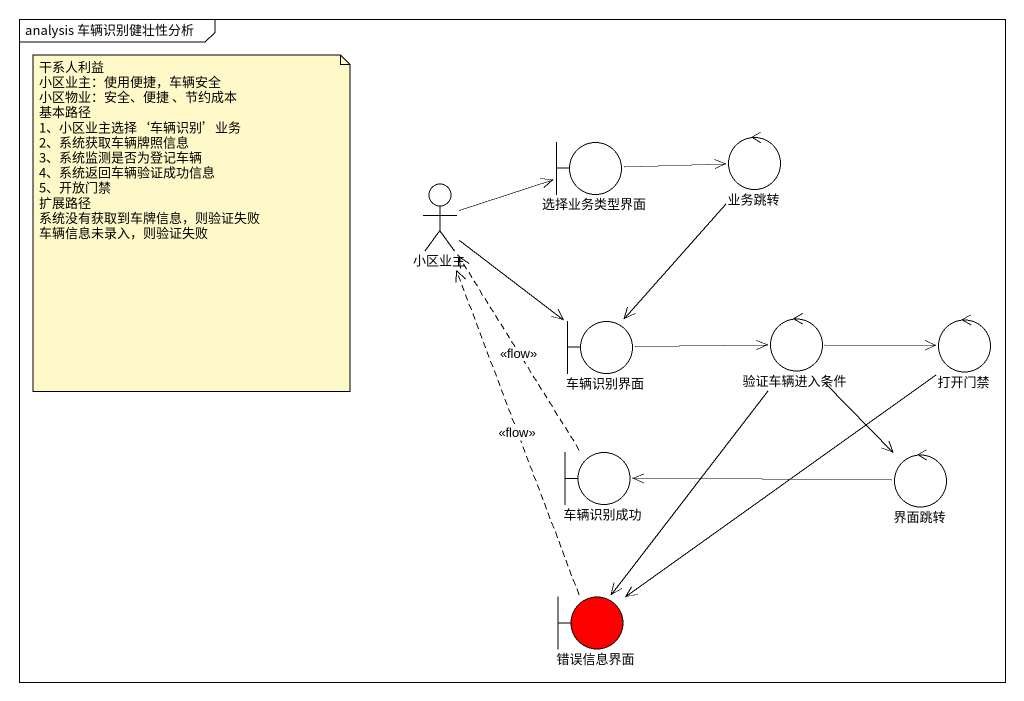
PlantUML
@startuml
mainframe analysis 车辆识别健壮性分析
actor 小区业主
boundary 选择业务类型界面
control 业务跳转
boundary 车辆识别界面
control 验证车辆进入条件
control 打开门禁
boundary 车辆识别成功
control 界面跳转
boundary 错误信息界面 #FF0000
小区业主 -right-> 选择业务类型界面
小区业主 --> 车辆识别界面
选择业务类型界面 -right-> 业务跳转
业务跳转 --> 车辆识别界面
车辆识别界面 -right-> 验证车辆进入条件
验证车辆进入条件 -right-> 打开门禁
验证车辆进入条件 --> 界面跳转
验证车辆进入条件 --> 错误信息界面
打开门禁 --> 错误信息界面
车辆识别成功 .up.> 小区业主 : <<flow>>
界面跳转 -left-> 车辆识别成功
错误信息界面 .up.> 小区业主 : <<flow>>
note as N1
  干系人利益
  小区业主：使用便捷，车辆安全
  小区物业：安全、便捷 、节约成本
  基本路径
  1、小区业主选择‘车辆识别’业务
  2、系统获取车辆牌照信息
  3、系统监测是否为登记车辆
  4、系统返回车辆验证成功信息
  5、开放门禁
  扩展路径
  系统没有获取到车牌信息，则验证失败
  车辆信息未录入，则验证失败
end note
@enduml
